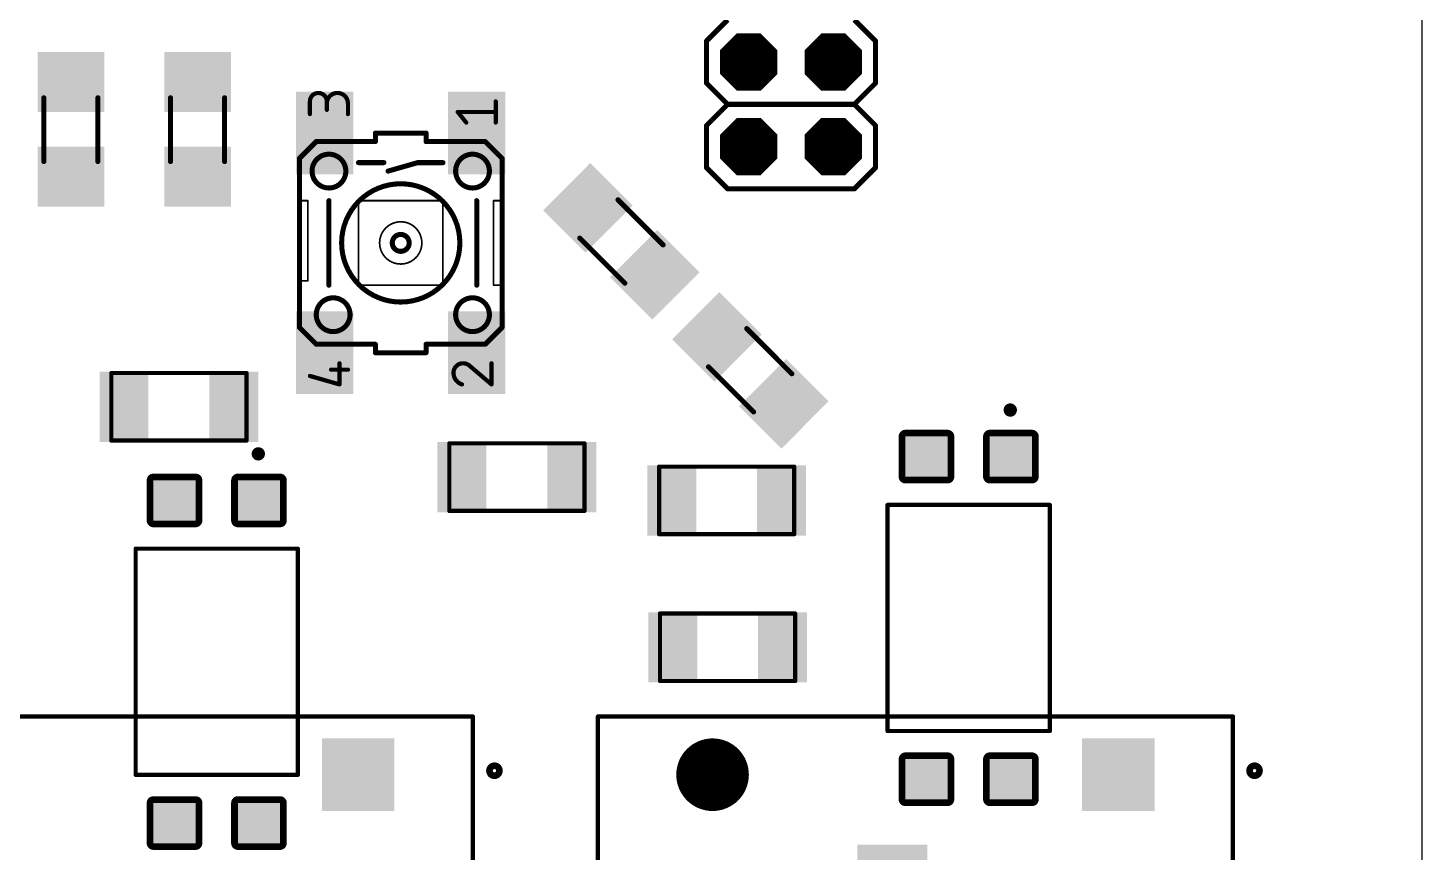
# Model space of a CAD drawing. Extents: x 0 to 100, y 0 to 76.
# Drawn here: x 58.07 to 100, y 22.72 to 47.5 of the extents above; entities that cross this region are included whole.
import ezdxf

# ---------------------------------------------------------------- set-up
doc = ezdxf.new("R2010")
doc.units = 0
for name, color, linetype in [('20', 31, 'CONTINUOUS'), ('21', 253, 'CONTINUOUS'), ('22', 253, 'CONTINUOUS'), ('29', 253, 'CONTINUOUS'), ('51', 253, 'CONTINUOUS')]:
    doc.layers.add(name, color=color, linetype=linetype)

# ---------------------------------------------------------------- blocks, each defined once
blk = doc.blocks.new('OCTAGONP')
at = {"const_width": 0.5}
blk.add_lwpolyline([(-0.25, -0.1036), (-0.25, 0.1036), (-0.1036, 0.25), (0.1036, 0.25), (0.25, 0.1036), (0.25, -0.1036), (0.1036, -0.25), (-0.1036, -0.25), (-0.25, -0.1036), (-0.25, 0.1036)], dxfattribs=at)
blk = doc.blocks.new('SQUAREP')
blk.add_solid([(-0.5, -0.5), (0.5, -0.5), (-0.5, 0.5), (0.5, 0.5)])
blk = doc.blocks.new('ROUNDP')
at = {"const_width": 0.5}
blk.add_lwpolyline([(0, -0.25, 1), (0, 0.25, 1), (0, -0.25)], format="xyb", dxfattribs=at)
blk = doc.blocks.new('RECT')
blk.add_solid([(-0.5, -0.5), (0.5, -0.5), (-0.5, 0.5), (0.5, 0.5)])
blk = doc.blocks.new('RECT258112X267712R25')
at = {"const_width": 0.2016}
blk.add_lwpolyline([(0.7058, -0.635), (0.7058, 0.635, 0.4142), (0.605, 0.7358), (-0.605, 0.7358, 0.4142), (-0.7058, 0.635), (-0.7058, -0.635, 0.4142), (-0.605, -0.7358), (0.605, -0.7358, 0.4142)], format="xyb", close=True, dxfattribs=at)
blk.add_solid([(-0.6304, -0.6603), (0.6304, -0.6603), (-0.6304, 0.6603), (0.6304, 0.6603)])

msp = doc.modelspace()

# ---------------------------------------------------------------- linework, layer by layer
at = {"layer": '20'}
msp.add_line((99.9994, 0), (99.9994, 70), dxfattribs=at)
at = {"layer": '21'}
for points, const_width in [([(68.5186, 44.0868), (68.2646, 44.0868)], 0.1524), ([(70.0426, 44.3408), (68.5186, 44.3408)], 0.1524), ([(68.5186, 44.0868), (68.5186, 44.3408)], 0.1524), ([(70.0426, 44.3408), (70.0426, 44.0868)], 0.1524), ([(70.0426, 44.0868), (70.2966, 44.0868)], 0.1524), ([(66.2326, 43.1978), (66.2326, 42.3088)], 0.1524), ([(72.3286, 42.3088), (72.3286, 43.1978)], 0.1524), ([(66.2326, 42.3088), (66.2326, 39.8958)], 0.1524), ([(72.3286, 39.7688), (72.3286, 42.3088)], 0.1524), ([(66.4866, 42.3088), (66.2326, 42.3088)], 0.0508), ([(66.4866, 39.8958), (66.4866, 42.3088)], 0.0508), ([(72.3286, 42.3088), (72.0746, 42.3088)], 0.0508), ([(72.0746, 39.7688), (72.0746, 42.3088)], 0.0508), ([(66.2326, 39.8958), (66.2326, 38.8798)], 0.1524), ([(66.4866, 39.8958), (66.2326, 39.8958)], 0.0508), ([(72.3286, 38.8798), (72.3286, 39.7688)], 0.1524), ([(72.0746, 39.7688), (72.3286, 39.7688)], 0.0508), ([(68.5186, 37.9908), (68.2646, 37.9908)], 0.1524), ([(68.5186, 37.7368), (68.5186, 37.9908)], 0.1524), ([(68.5186, 37.7368), (70.0426, 37.7368)], 0.1524), ([(70.0426, 37.9908), (70.0426, 37.7368)], 0.1524), ([(70.0426, 37.9908), (70.2966, 37.9908)], 0.1524), ([(60.5769, 37.1271), (64.6409, 37.1271)], 0.127), ([(60.5769, 35.0951), (60.5769, 37.1271)], 0.127), ([(64.6409, 37.1271), (64.6409, 35.0951)], 0.127), ([(64.6409, 35.0951), (60.5769, 35.0951)], 0.127), ([(70.7417, 35.0123), (74.8057, 35.0123)], 0.127), ([(70.7417, 32.9803), (70.7417, 35.0123)], 0.127), ([(74.8057, 35.0123), (74.8057, 32.9803)], 0.127), ([(77.0505, 34.3116), (81.1145, 34.3116)], 0.127), ([(77.0505, 32.2796), (77.0505, 34.3116)], 0.127), ([(81.1145, 34.3116), (81.1145, 32.2796)], 0.127), ([(83.9224, 26.3634), (83.9224, 33.1634)], 0.127), ([(88.8024, 33.1634), (88.8024, 26.3634)], 0.127), ([(74.8057, 32.9803), (70.7417, 32.9803)], 0.127), ([(81.1145, 32.2796), (77.0505, 32.2796)], 0.127), ([(61.307, 25.046), (61.307, 31.846)], 0.127), ([(66.187, 31.846), (66.187, 25.046)], 0.127), ([(77.0786, 29.8978), (81.1426, 29.8978)], 0.127), ([(77.0786, 27.8658), (77.0786, 29.8978)], 0.127), ([(81.1426, 29.8978), (81.1426, 27.8658)], 0.127), ([(81.1426, 27.8658), (77.0786, 27.8658)], 0.127)]:
    msp.add_lwpolyline(points, dxfattribs=dict(at, const_width=const_width))
for points, const_width in [([(68.2646, 44.1249, 1), (68.2646, 44.0487)], 0.0762), ([(68.5186, 44.3789, 1), (68.5186, 44.3027)], 0.0762), ([(68.5567, 44.3408, 1), (68.4805, 44.3408)], 0.0762), ([(68.4805, 44.0868, 1), (68.5567, 44.0868)], 0.0762), ([(68.5186, 44.0487, 1), (68.5186, 44.1249)], 0.0762), ([(70.0807, 44.3408, 1), (70.0045, 44.3408)], 0.0762), ([(70.0426, 44.1249, 1), (70.0426, 44.0487)], 0.0762), ([(70.0045, 44.0868, 1), (70.0807, 44.0868)], 0.0762), ([(70.0426, 44.3027, 1), (70.0426, 44.3789)], 0.0762), ([(70.2966, 44.0487, 1), (70.2966, 44.1249)], 0.0762), ([(66.2707, 43.1978, 1), (66.1945, 43.1978)], 0.0762), ([(72.3667, 43.1978, 1), (72.2905, 43.1978)], 0.0762), ([(69.2806, 39.2608, 1), (69.2806, 42.8168, 1), (69.2806, 39.2608)], 0.1524), ([(66.2707, 42.3088, 1), (66.1945, 42.3088)], 0.0762), ([(72.3667, 42.3088, 1), (72.2905, 42.3088)], 0.0762), ([(66.1945, 42.3088, 1), (66.2707, 42.3088)], 0.0762), ([(66.2326, 42.3215, 1), (66.2326, 42.2961)], 0.0254), ([(66.4993, 42.3088, 1), (66.4739, 42.3088)], 0.0254), ([(66.4866, 42.2961, 1), (66.4866, 42.3215)], 0.0254), ([(72.0746, 42.3215, 1), (72.0746, 42.2961)], 0.0254), ([(72.0873, 42.3088, 1), (72.0619, 42.3088)], 0.0254), ([(72.2905, 42.3088, 1), (72.3667, 42.3088)], 0.0762), ([(72.3286, 42.2961, 1), (72.3286, 42.3215)], 0.0254), ([(69.2806, 40.7848, 1), (69.2806, 41.2928, 1), (69.2806, 40.7848)], 0.1524), ([(66.2707, 39.8958, 1), (66.1945, 39.8958)], 0.0762), ([(66.1945, 39.8958, 1), (66.2707, 39.8958)], 0.0762), ([(66.2326, 39.9085, 1), (66.2326, 39.8831)], 0.0254), ([(66.4739, 39.8958, 1), (66.4993, 39.8958)], 0.0254), ([(66.4866, 39.8831, 1), (66.4866, 39.9085)], 0.0254), ([(72.3667, 39.7688, 1), (72.2905, 39.7688)], 0.0762), ([(72.0746, 39.7815, 1), (72.0746, 39.7561)], 0.0254), ([(72.0619, 39.7688, 1), (72.0873, 39.7688)], 0.0254), ([(72.2905, 39.7688, 1), (72.3667, 39.7688)], 0.0762), ([(72.3286, 39.7561, 1), (72.3286, 39.7815)], 0.0254), ([(66.1945, 38.8798, 1), (66.2707, 38.8798)], 0.0762), ([(72.2905, 38.8798, 1), (72.3667, 38.8798)], 0.0762), ([(68.2646, 38.0289, 1), (68.2646, 37.9527)], 0.0762), ([(68.5567, 37.9908, 1), (68.4805, 37.9908)], 0.0762), ([(68.5186, 37.7749, 1), (68.5186, 37.6987)], 0.0762), ([(68.4805, 37.7368, 1), (68.5567, 37.7368)], 0.0762), ([(68.5186, 37.9527, 1), (68.5186, 38.0289)], 0.0762), ([(70.0807, 37.9908, 1), (70.0045, 37.9908)], 0.0762), ([(70.0426, 38.0289, 1), (70.0426, 37.9527)], 0.0762), ([(70.0045, 37.7368, 1), (70.0807, 37.7368)], 0.0762), ([(70.0426, 37.6987, 1), (70.0426, 37.7749)], 0.0762), ([(70.2966, 37.9527, 1), (70.2966, 38.0289)], 0.0762), ([(60.5769, 37.1589, 1), (60.5769, 37.0954)], 0.0635), ([(60.6087, 37.1271, 1), (60.5452, 37.1271)], 0.0635), ([(64.6727, 37.1271, 1), (64.6092, 37.1271)], 0.0635), ([(64.6409, 37.0954, 1), (64.6409, 37.1589)], 0.0635), ([(87.6124, 35.9134, 1), (87.6124, 36.1134, 1), (87.6124, 35.9134)], 0.2), ([(60.5769, 35.1269, 1), (60.5769, 35.0634)], 0.0635), ([(60.5452, 35.0951, 1), (60.6087, 35.0951)], 0.0635), ([(64.6092, 35.0951, 1), (64.6727, 35.0951)], 0.0635), ([(64.6409, 35.0634, 1), (64.6409, 35.1269)], 0.0635), ([(64.997, 34.596, 1), (64.997, 34.796, 1), (64.997, 34.596)], 0.2), ([(70.7417, 35.0441, 1), (70.7417, 34.9806)], 0.0635), ([(70.7734, 35.0123, 1), (70.7099, 35.0123)], 0.0635), ([(74.8374, 35.0123, 1), (74.7739, 35.0123)], 0.0635), ([(74.8057, 34.9806, 1), (74.8057, 35.0441)], 0.0635), ([(77.0505, 34.3433, 1), (77.0505, 34.2798)], 0.0635), ([(77.0823, 34.3116, 1), (77.0188, 34.3116)], 0.0635), ([(81.1463, 34.3116, 1), (81.0828, 34.3116)], 0.0635), ([(81.1145, 34.2798, 1), (81.1145, 34.3433)], 0.0635), ([(83.9541, 33.1634, 1), (83.8906, 33.1634)], 0.0635), ([(88.8341, 33.1634, 1), (88.7706, 33.1634)], 0.0635), ([(70.7417, 33.0121, 1), (70.7417, 32.9485)], 0.0635), ([(70.7099, 32.9803, 1), (70.7734, 32.9803)], 0.0635), ([(74.7739, 32.9803, 1), (74.8374, 32.9803)], 0.0635), ([(74.8057, 32.9485, 1), (74.8057, 33.0121)], 0.0635), ([(77.0505, 32.3113, 1), (77.0505, 32.2478)], 0.0635), ([(77.0188, 32.2796, 1), (77.0823, 32.2796)], 0.0635), ([(81.0828, 32.2796, 1), (81.1463, 32.2796)], 0.0635), ([(81.1145, 32.2478, 1), (81.1145, 32.3113)], 0.0635), ([(61.3387, 31.846, 1), (61.2752, 31.846)], 0.0635), ([(66.2187, 31.846, 1), (66.1552, 31.846)], 0.0635), ([(77.0786, 29.9295, 1), (77.0786, 29.866)], 0.0635), ([(77.1104, 29.8978, 1), (77.0469, 29.8978)], 0.0635), ([(81.1744, 29.8978, 1), (81.1109, 29.8978)], 0.0635), ([(81.1426, 29.866, 1), (81.1426, 29.9295)], 0.0635), ([(77.0786, 27.8975, 1), (77.0786, 27.834)], 0.0635), ([(77.0469, 27.8658, 1), (77.1104, 27.8658)], 0.0635), ([(81.1109, 27.8658, 1), (81.1744, 27.8658)], 0.0635), ([(81.1426, 27.834, 1), (81.1426, 27.8975)], 0.0635), ([(83.8906, 26.3634, 1), (83.9541, 26.3634)], 0.0635), ([(88.7706, 26.3634, 1), (88.8341, 26.3634)], 0.0635), ([(61.2752, 25.046, 1), (61.3387, 25.046)], 0.0635), ([(66.1552, 25.046, 1), (66.2187, 25.046)], 0.0635)]:
    msp.add_lwpolyline(points, format="xyb", dxfattribs=dict(at, const_width=const_width))
at = {"layer": '22'}
for points, const_width in [([(79.1133, 47.7447), (78.4783, 47.1097)], 0.1524), ([(82.9233, 47.7447), (83.5583, 47.1097)], 0.1524), ([(78.4783, 47.1097), (78.4783, 45.8397)], 0.1524), ([(83.5583, 47.1097), (83.5583, 45.8397)], 0.1524), ([(78.4783, 45.8397), (79.1133, 45.2047)], 0.1524), ([(83.5583, 45.8397), (82.9233, 45.2047)], 0.1524), ([(79.1133, 45.2047), (78.4783, 44.5697)], 0.1524), ([(79.1133, 45.2047), (82.9233, 45.2047)], 0.1524), ([(82.9233, 45.2047), (83.5583, 44.5697)], 0.1524), ([(78.4783, 44.5697), (78.4783, 43.2997)], 0.1524), ([(83.5583, 44.5697), (83.5583, 43.2997)], 0.1524), ([(78.4783, 43.2997), (79.1133, 42.6647)], 0.1524), ([(83.5583, 43.2997), (82.9233, 42.6647)], 0.1524), ([(79.1133, 42.6647), (82.9233, 42.6647)], 0.1524), ([(71.4494, 26.8), (52.3494, 26.8)], 0.127), ([(71.4494, 11.3), (71.4494, 26.8)], 0.127), ([(94.3094, 26.8), (75.2094, 26.8)], 0.127), ([(75.2094, 26.8), (75.2094, 11.3)], 0.127), ([(94.3094, 11.3), (94.3094, 26.8)], 0.127)]:
    msp.add_lwpolyline(points, dxfattribs=dict(at, const_width=const_width))
for points, const_width in [([(78.5164, 47.1097, 1), (78.4402, 47.1097)], 0.0762), ([(78.4514, 47.1366, 1), (78.5053, 47.0827)], 0.0762), ([(83.5964, 47.1097, 1), (83.5202, 47.1097)], 0.0762), ([(83.5314, 47.0827, 1), (83.5853, 47.1366)], 0.0762), ([(78.5053, 45.8666, 1), (78.4514, 45.8127)], 0.0762), ([(78.4402, 45.8397, 1), (78.5164, 45.8397)], 0.0762), ([(83.5202, 45.8397, 1), (83.5964, 45.8397)], 0.0762), ([(83.5853, 45.8127, 1), (83.5314, 45.8666)], 0.0762), ([(79.1133, 45.2428, 1), (79.1133, 45.1666)], 0.0762), ([(79.1403, 45.1777, 1), (79.0864, 45.2316)], 0.0762), ([(79.0864, 45.1777, 1), (79.1403, 45.2316)], 0.0762), ([(82.9503, 45.2316, 1), (82.8964, 45.1777)], 0.0762), ([(82.8964, 45.2316, 1), (82.9503, 45.1777)], 0.0762), ([(82.9233, 45.1666, 1), (82.9233, 45.2428)], 0.0762), ([(78.5164, 44.5697, 1), (78.4402, 44.5697)], 0.0762), ([(78.4514, 44.5966, 1), (78.5053, 44.5427)], 0.0762), ([(83.5964, 44.5697, 1), (83.5202, 44.5697)], 0.0762), ([(83.5314, 44.5427, 1), (83.5853, 44.5966)], 0.0762), ([(78.5053, 43.3266, 1), (78.4514, 43.2727)], 0.0762), ([(78.4402, 43.2997, 1), (78.5164, 43.2997)], 0.0762), ([(83.5202, 43.2997, 1), (83.5964, 43.2997)], 0.0762), ([(83.5853, 43.2727, 1), (83.5314, 43.3266)], 0.0762), ([(79.1133, 42.7028, 1), (79.1133, 42.6266)], 0.0762), ([(79.0864, 42.6377, 1), (79.1403, 42.6916)], 0.0762), ([(82.8964, 42.6916, 1), (82.9503, 42.6377)], 0.0762), ([(82.9233, 42.6266, 1), (82.9233, 42.7028)], 0.0762), ([(71.4811, 26.8, 1), (71.4176, 26.8)], 0.0635), ([(71.4494, 26.7683, 1), (71.4494, 26.8317)], 0.0635), ([(75.2411, 26.8, 1), (75.1776, 26.8)], 0.0635), ([(75.2094, 26.8317, 1), (75.2094, 26.7683)], 0.0635), ([(94.3411, 26.8, 1), (94.2776, 26.8)], 0.0635), ([(94.3094, 26.7683, 1), (94.3094, 26.8317)], 0.0635), ([(72.0994, 25.069, 1), (72.0994, 25.269, 1), (72.0994, 25.069)], 0.3), ([(94.9594, 25.069, 1), (94.9594, 25.269, 1), (94.9594, 25.069)], 0.3)]:
    msp.add_lwpolyline(points, format="xyb", dxfattribs=dict(at, const_width=const_width))
at = {"layer": '51'}
for points, const_width in [([(58.5466, 45.4025), (58.5466, 43.4848)], 0.1524), ([(60.1722, 45.4025), (60.1722, 43.4848)], 0.1524), ([(62.3566, 45.4025), (62.3566, 43.4848)], 0.1524), ([(63.9822, 45.4025), (63.9822, 43.4848)], 0.1524), ([(66.5501, 44.9123), (66.5501, 45.2933)], 0.127), ([(67.0581, 45.2933), (67.0581, 45.0393)], 0.127), ([(67.6931, 44.9123), (67.6931, 45.2298)], 0.127), ([(72.1381, 44.6583), (72.1381, 45.2933)], 0.127), ([(71.2491, 44.6583), (70.9951, 44.9758)], 0.127), ([(70.9951, 44.9758), (72.1381, 44.9758)], 0.127), ([(66.2326, 43.5788), (66.7406, 44.0868)], 0.1524), ([(66.7406, 44.0868), (68.2646, 44.0868)], 0.1524), ([(71.8206, 44.0868), (70.2966, 44.0868)], 0.1524), ([(72.3286, 43.5788), (71.8206, 44.0868)], 0.1524), ([(66.2326, 43.5788), (66.2326, 43.1978)], 0.1524), ([(72.3286, 43.5788), (72.3286, 43.1978)], 0.1524), ([(68.7726, 43.4518), (68.0106, 43.4518)], 0.1524), ([(69.7886, 43.4518), (68.8996, 43.1978)], 0.1524), ([(70.5506, 43.4518), (69.7886, 43.4518)], 0.1524), ([(67.1216, 42.3088), (67.1216, 39.7688)], 0.1524), ([(71.5666, 39.7688), (71.5666, 42.3088)], 0.1524), ([(75.8149, 42.3341), (77.1709, 40.9781)], 0.1524), ([(70.5506, 42.3088), (68.0106, 42.3088)], 0.0508), ([(68.0106, 39.7688), (68.0106, 42.3088)], 0.0508), ([(70.5506, 42.3088), (70.5506, 39.7688)], 0.0508), ([(74.6654, 41.1846), (76.0214, 39.8286)], 0.1524), ([(68.0106, 39.7688), (70.5506, 39.7688)], 0.0508), ([(66.2326, 38.4988), (66.2326, 38.8798)], 0.1524), ([(72.3286, 38.4988), (72.3286, 38.8798)], 0.1524), ([(66.2326, 38.4988), (66.7406, 37.9908)], 0.1524), ([(71.8206, 37.9908), (72.3286, 38.4988)], 0.1524), ([(81.0421, 37.1059), (79.6861, 38.4619)], 0.1524), ([(66.7406, 37.9908), (68.2646, 37.9908)], 0.1524), ([(70.2966, 37.9908), (71.8206, 37.9908)], 0.1524), ([(67.4391, 36.7843), (67.4391, 37.4193)], 0.127), ([(71.3761, 37.324), (72.0111, 36.7843)], 0.127), ([(72.0111, 36.7843), (72.0111, 37.4193)], 0.127), ([(79.8926, 35.9564), (78.5366, 37.3125)], 0.1524), ([(66.5501, 37.0383), (67.4391, 36.7843)], 0.127), ([(67.1851, 37.2288), (67.6931, 37.2288)], 0.127), ([(88.8024, 33.1634), (83.9224, 33.1634)], 0.127), ([(83.9224, 33.1634), (83.9224, 26.3634)], 0.127), ([(88.8024, 26.3634), (88.8024, 33.1634)], 0.127), ([(66.187, 31.846), (61.307, 31.846)], 0.127), ([(61.307, 31.846), (61.307, 25.046)], 0.127), ([(66.187, 25.046), (66.187, 31.846)], 0.127), ([(83.9224, 26.3634), (88.8024, 26.3634)], 0.127), ([(61.307, 25.046), (66.187, 25.046)], 0.127)]:
    msp.add_lwpolyline(points, dxfattribs=dict(at, const_width=const_width))
for points, const_width in [([(58.5847, 45.4025, 1), (58.5085, 45.4025)], 0.0762), ([(60.2103, 45.4025, 1), (60.1341, 45.4025)], 0.0762), ([(62.3947, 45.4025, 1), (62.3185, 45.4025)], 0.0762), ([(64.0203, 45.4025, 1), (63.9441, 45.4025)], 0.0762), ([(66.5818, 45.2933, 1), (66.5183, 45.2933)], 0.0635), ([(66.5183, 45.2933, 1), (66.5818, 45.2933)], 0.0635), ([(67.0581, 45.2933, 1), (66.5501, 45.2933)], 0.127), ([(67.6931, 45.2298, 1), (67.0581, 45.2298)], 0.127), ([(67.0898, 45.2933, 1), (67.0263, 45.2933)], 0.0635), ([(67.0263, 45.2933, 1), (67.0898, 45.2933)], 0.0635), ([(67.7248, 45.2298, 1), (67.6613, 45.2298)], 0.0635), ([(72.1698, 45.2933, 1), (72.1063, 45.2933)], 0.0635), ([(66.5183, 44.9123, 1), (66.5818, 44.9123)], 0.0635), ([(67.0263, 45.2298, 1), (67.0898, 45.2298)], 0.0635), ([(67.0263, 45.0393, 1), (67.0898, 45.0393)], 0.0635), ([(67.6613, 45.2298, 1), (67.7248, 45.2298)], 0.0635), ([(67.6613, 44.9123, 1), (67.7248, 44.9123)], 0.0635), ([(71.0199, 44.9956, 1), (70.9703, 44.9559)], 0.0635), ([(70.9951, 45.0075, 1), (70.9951, 44.944)], 0.0635), ([(72.1381, 44.944, 1), (72.1381, 45.0075)], 0.0635), ([(71.2243, 44.6384, 1), (71.2739, 44.6781)], 0.0635), ([(72.1063, 44.6583, 1), (72.1698, 44.6583)], 0.0635), ([(66.7406, 44.1249, 1), (66.7406, 44.0487)], 0.0762), ([(66.7675, 44.0598, 1), (66.7136, 44.1137)], 0.0762), ([(68.2646, 44.0487, 1), (68.2646, 44.1249)], 0.0762), ([(70.2966, 44.1249, 1), (70.2966, 44.0487)], 0.0762), ([(71.8475, 44.1137, 1), (71.7936, 44.0598)], 0.0762), ([(71.8206, 44.0487, 1), (71.8206, 44.1249)], 0.0762), ([(66.2056, 43.6057, 1), (66.2595, 43.5518)], 0.0762), ([(66.2707, 43.5788, 1), (66.1945, 43.5788)], 0.0762), ([(67.1216, 42.6898, 1), (67.1216, 43.7058, 1), (67.1216, 42.6898)], 0.1524), ([(71.4396, 42.6898, 1), (71.4396, 43.7058, 1), (71.4396, 42.6898)], 0.1524), ([(72.3667, 43.5788, 1), (72.2905, 43.5788)], 0.0762), ([(72.3016, 43.5518, 1), (72.3555, 43.6057)], 0.0762), ([(58.5085, 43.4848, 1), (58.5847, 43.4848)], 0.0762), ([(60.1341, 43.4848, 1), (60.2103, 43.4848)], 0.0762), ([(62.3185, 43.4848, 1), (62.3947, 43.4848)], 0.0762), ([(63.9441, 43.4848, 1), (64.0203, 43.4848)], 0.0762), ([(66.1945, 43.1978, 1), (66.2707, 43.1978)], 0.0762), ([(68.0106, 43.4899, 1), (68.0106, 43.4137)], 0.0762), ([(68.7726, 43.4137, 1), (68.7726, 43.4899)], 0.0762), ([(68.8891, 43.2344, 1), (68.91, 43.1611)], 0.0762), ([(69.7886, 43.4899, 1), (69.7886, 43.4137)], 0.0762), ([(69.799, 43.4151, 1), (69.7781, 43.4884)], 0.0762), ([(70.5506, 43.4137, 1), (70.5506, 43.4899)], 0.0762), ([(72.2905, 43.1978, 1), (72.3667, 43.1978)], 0.0762), ([(67.1597, 42.3088, 1), (67.0835, 42.3088)], 0.0762), ([(71.6047, 42.3088, 1), (71.5285, 42.3088)], 0.0762), ([(75.8418, 42.361, 1), (75.7879, 42.3071)], 0.0762), ([(68.0106, 42.3215, 1), (68.0106, 42.2961)], 0.0254), ([(68.0233, 42.3088, 1), (67.9979, 42.3088)], 0.0254), ([(70.5633, 42.3088, 1), (70.5379, 42.3088)], 0.0254), ([(70.5506, 42.2961, 1), (70.5506, 42.3215)], 0.0254), ([(69.2806, 40.4038, 1), (69.2806, 41.6738, 1), (69.2806, 40.4038)], 0.0508), ([(74.6923, 41.2115, 1), (74.6384, 41.1577)], 0.0762), ([(77.1439, 40.9511, 1), (77.1978, 41.005)], 0.0762), ([(75.9945, 39.8016, 1), (76.0484, 39.8555)], 0.0762), ([(67.2486, 38.3718, 1), (67.2486, 39.3878, 1), (67.2486, 38.3718)], 0.1524), ([(67.0835, 39.7688, 1), (67.1597, 39.7688)], 0.0762), ([(68.0106, 39.7815, 1), (68.0106, 39.7561)], 0.0254), ([(67.9979, 39.7688, 1), (68.0233, 39.7688)], 0.0254), ([(70.5379, 39.7688, 1), (70.5633, 39.7688)], 0.0254), ([(70.5506, 39.7561, 1), (70.5506, 39.7815)], 0.0254), ([(71.4396, 38.3718, 1), (71.4396, 39.3878, 1), (71.4396, 38.3718)], 0.1524), ([(71.5285, 39.7688, 1), (71.6047, 39.7688)], 0.0762), ([(66.2707, 38.8798, 1), (66.1945, 38.8798)], 0.0762), ([(72.3667, 38.8798, 1), (72.2905, 38.8798)], 0.0762), ([(66.2595, 38.5257, 1), (66.2056, 38.4718)], 0.0762), ([(66.1945, 38.4988, 1), (66.2707, 38.4988)], 0.0762), ([(72.2905, 38.4988, 1), (72.3667, 38.4988)], 0.0762), ([(72.3555, 38.4718, 1), (72.3016, 38.5257)], 0.0762), ([(79.713, 38.4889, 1), (79.6592, 38.435)], 0.0762), ([(66.7406, 38.0289, 1), (66.7406, 37.9527)], 0.0762), ([(66.7136, 37.9638, 1), (66.7675, 38.0177)], 0.0762), ([(68.2646, 37.9527, 1), (68.2646, 38.0289)], 0.0762), ([(70.2966, 38.0289, 1), (70.2966, 37.9527)], 0.0762), ([(71.7936, 38.0177, 1), (71.8475, 37.9638)], 0.0762), ([(71.8206, 37.9527, 1), (71.8206, 38.0289)], 0.0762), ([(67.4708, 37.4193, 1), (67.4073, 37.4193)], 0.0635), ([(71.1538, 37.4193, 0.4142), (70.8681, 37.1335)], 0.127), ([(71.3761, 37.324, 0.2053), (71.1538, 37.4193)], 0.127), ([(71.1538, 37.451, 1), (71.1538, 37.3875)], 0.0635), ([(71.1538, 37.3875, 1), (71.1538, 37.451)], 0.0635), ([(71.3966, 37.3482, 1), (71.3555, 37.2998)], 0.0635), ([(71.3531, 37.3021, 1), (71.3991, 37.3459)], 0.0635), ([(72.0428, 37.4193, 1), (71.9793, 37.4193)], 0.0635), ([(78.5636, 37.3394, 1), (78.5097, 37.2855)], 0.0762), ([(66.5588, 37.0688, 1), (66.5414, 37.0077)], 0.0635), ([(67.1851, 37.2605, 1), (67.1851, 37.197)], 0.0635), ([(67.6931, 37.197, 1), (67.6931, 37.2605)], 0.0635), ([(70.8998, 37.1335, 1), (70.8363, 37.1335)], 0.0635), ([(70.8363, 37.1335, 1), (70.8998, 37.1335)], 0.0635), ([(70.8681, 37.1335, 0.3252), (71.1221, 36.7843)], 0.127), ([(81.0152, 37.079, 1), (81.0691, 37.1329)], 0.0762), ([(67.4073, 36.7843, 1), (67.4708, 36.7843)], 0.0635), ([(67.4304, 36.7537, 1), (67.4478, 36.8148)], 0.0635), ([(71.1123, 36.7541, 1), (71.1319, 36.8145)], 0.0635), ([(71.9793, 36.7843, 1), (72.0428, 36.7843)], 0.0635), ([(71.9905, 36.7601, 1), (72.0316, 36.8085)], 0.0635), ([(87.6124, 35.9134, 1), (87.6124, 36.1134, 1), (87.6124, 35.9134)], 0.2), ([(79.8657, 35.9295, 1), (79.9196, 35.9834)], 0.0762), ([(64.997, 34.596, 1), (64.997, 34.796, 1), (64.997, 34.596)], 0.2), ([(83.9541, 33.1634, 1), (83.8906, 33.1634)], 0.0635), ([(83.9224, 33.1951, 1), (83.9224, 33.1316)], 0.0635), ([(88.8341, 33.1634, 1), (88.7706, 33.1634)], 0.0635), ([(88.8024, 33.1316, 1), (88.8024, 33.1951)], 0.0635), ([(61.3387, 31.846, 1), (61.2752, 31.846)], 0.0635), ([(61.307, 31.8777, 1), (61.307, 31.8142)], 0.0635), ([(66.2187, 31.846, 1), (66.1552, 31.846)], 0.0635), ([(66.187, 31.8142, 1), (66.187, 31.8777)], 0.0635), ([(83.9224, 26.3951, 1), (83.9224, 26.3316)], 0.0635), ([(88.8024, 26.3316, 1), (88.8024, 26.3951)], 0.0635), ([(83.8906, 26.3634, 1), (83.9541, 26.3634)], 0.0635), ([(88.7706, 26.3634, 1), (88.8341, 26.3634)], 0.0635), ([(61.2752, 25.046, 1), (61.3387, 25.046)], 0.0635), ([(61.307, 25.0777, 1), (61.307, 25.0142)], 0.0635), ([(66.1552, 25.046, 1), (66.2187, 25.046)], 0.0635), ([(66.187, 25.0142, 1), (66.187, 25.0777)], 0.0635)]:
    msp.add_lwpolyline(points, format="xyb", dxfattribs=dict(at, const_width=const_width))

# ---------------------------------------------------------------- block references
at = {"layer": '29'}
for name, p, xscale, yscale, rotation in [('OCTAGONP', (79.7483, 46.4747), 1.7272, 1.7272, 270), ('OCTAGONP', (82.2883, 46.4747), 1.7272, 1.7272, 270), ('RECT', (59.3594, 45.872), 1.8032, 2.0062, 90), ('RECT', (63.1694, 45.872), 1.8032, 2.0062, 90), ('RECT', (66.9946, 44.3408), 2.4892, 1.7272, 270), ('RECT', (71.5666, 44.3408), 2.4892, 1.7272, 270), ('OCTAGONP', (79.7483, 43.9347), 1.7272, 1.7272, 270), ('OCTAGONP', (82.2883, 43.9347), 1.7272, 1.7272, 270), ('RECT', (59.3594, 43.028), 1.8032, 2.0062, 90), ('RECT', (63.1694, 43.028), 1.8032, 2.0062, 90), ('RECT', (74.9081, 42.0913), 1.8032, 2.0062, 135), ('RECT', (76.9192, 40.0803), 1.8032, 2.0062, 135), ('RECT', (78.7884, 38.2102), 1.8032, 2.0062, 315), ('RECT', (66.9946, 37.7368), 2.4892, 1.7272, 270), ('RECT', (71.5666, 37.7368), 2.4892, 1.7272, 270), ('RECT', (80.7994, 36.1992), 1.8032, 2.0062, 315), ('SQUAREP', (67.9994, 25.05), 2.1832, 2.1832, 180), ('ROUNDP', (78.6594, 25.05), 2.1832, 2.1832, 180), ('SQUAREP', (90.8594, 25.05), 2.1832, 2.1832, 180), ('RECT', (84.0627, 22.2114), 1.4732, 2.1082, 270)]:
    msp.add_blockref(name, p, dxfattribs=dict(at, xscale=xscale, yscale=yscale, rotation=rotation))
at = {"layer": '29', "xscale": 1.4732, "yscale": 2.1082}
for p in [(60.9579, 36.1111), (64.2599, 36.1111), (71.1227, 33.9963), (74.4247, 33.9963), (77.4315, 33.2956), (80.7335, 33.2956), (77.4596, 28.8818), (80.7616, 28.8818)]:
    msp.add_blockref('RECT', p, dxfattribs=at)
at = {"layer": '29'}
for p, rotation in [((85.0924, 34.6134), 270), ((87.6324, 34.6134), 270), ((62.477, 33.296), 270), ((65.017, 33.296), 270), ((85.0924, 24.9134), 90), ((87.6324, 24.9134), 90), ((62.477, 23.596), 90), ((65.017, 23.596), 90)]:
    msp.add_blockref('RECT258112X267712R25', p, dxfattribs=dict(at, rotation=rotation))
at = {"layer": '51', "xscale": 0.7366, "yscale": 1.7526}
for p, rotation in [((59.3594, 45.7708), 90), ((63.1694, 45.7708), 90), ((59.3594, 43.1292), 90), ((63.1694, 43.1292), 90), ((74.9797, 42.0198), 135), ((76.8476, 40.1519), 135), ((78.8599, 38.1386), 315), ((80.7278, 36.2707), 315)]:
    msp.add_blockref('RECT', p, dxfattribs=dict(at, rotation=rotation))

doc.saveas('drawing.dxf')
